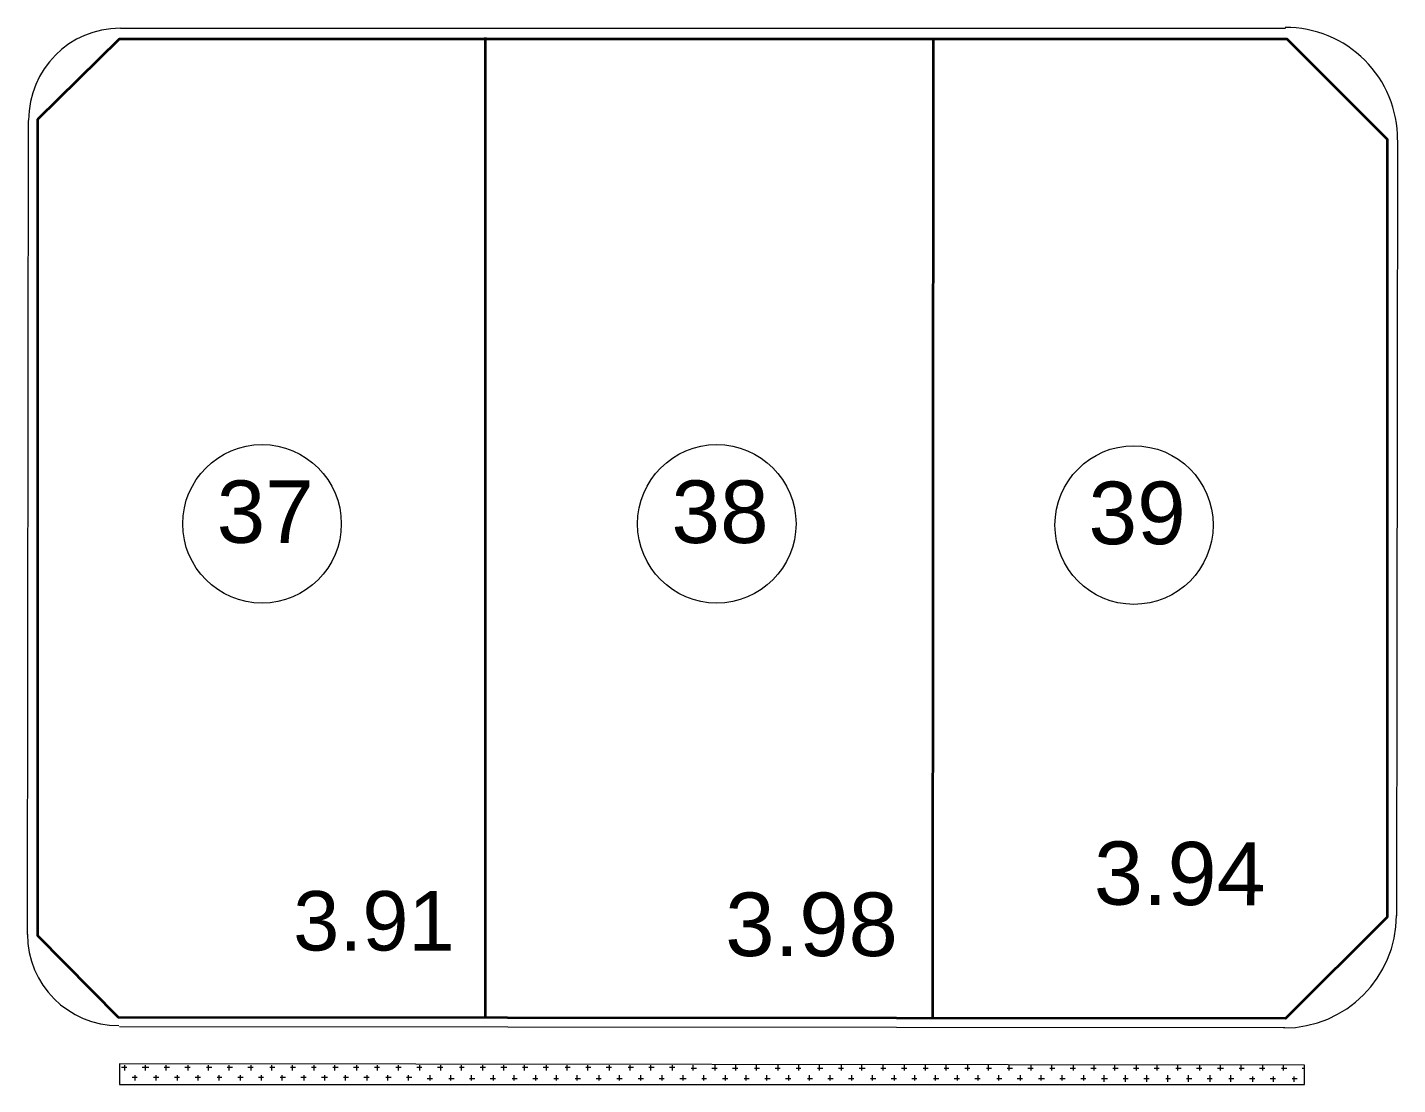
# Model space of a CAD drawing. Header units: millimetres. Extents: x -1787 to 4633, y 81 to 2259.
# Drawn here: x 2634.5 to 3046.4, y 1084.9 to 1402.7 of the extents above; entities that cross this region are included whole.
import ezdxf

# ---------------------------------------------------------------- set-up
doc = ezdxf.new("R2010")
doc.units = ezdxf.units.MM
doc.header["$MEASUREMENT"] = 0
doc.layers.get('0').update_dxf_attribs({"linetype": 'CONTINUOUS'})
doc.styles.add('Arial$001', font='arial.ttf', dxfattribs={"height": 2.232})

msp = doc.modelspace()

# ---------------------------------------------------------------- linework, layer by layer
at = {"color": 5, "linetype": 'Continuous', "lineweight": 20, "true_color": 0x000005}
for points in [[(2662.43468, 1402.4237), (3012.68772, 1402.4237), (3012.68772, 1402.4237)], [(2634.46308, 1130.00466), (2634.82793, 1374.69533), (2634.82793, 1374.69533)], [(3046.37526, 1368.73616), (3046.01041, 1135.59898), (3046.01041, 1135.59898)], [(3012.44449, 1101.91145), (2662.19144, 1102.27629), (2662.19144, 1102.27629)]]:
    msp.add_lwpolyline(points, dxfattribs=at)
at = {"color": 1, "linetype": 'Continuous', "lineweight": 35, "true_color": 0x000001}
msp.add_lwpolyline([(2637.62509, 1375.06018), (2662.19144, 1399.26169), (3013.05257, 1399.26169), (3043.21325, 1369.10101), (3043.21325, 1135.23413), (3012.68772, 1104.70861), (2661.8266, 1105.07345), (2637.62509, 1129.63981)], close=True, dxfattribs=at)
for points in [[(2772.13199, 1105.07345), (2772.13199, 1399.62654), (2772.13199, 1399.62654)], [(2906.63888, 1105.07345), (2906.88212, 1399.26169), (2906.88212, 1399.26169)]]:
    msp.add_lwpolyline(points, dxfattribs=at)
at = {"color": 5, "linetype": 'Continuous', "lineweight": 20, "true_color": 0x000005}
msp.add_lwpolyline([(3018.40366, 1090.72281), (2662.19144, 1091.08765), (2662.19144, 1084.88526), (3018.40366, 1084.88526)], close=True, dxfattribs=at)
at = {"color": 3, "linetype": 'Continuous', "lineweight": 15, "true_color": 0x000003}
for points in [[(2662.79952, 1090.11473), (2664.38053, 1090.11473), (2664.38053, 1090.11473)], [(2663.77245, 1089.1418), (2663.77245, 1090.72281), (2663.77245, 1090.72281)], [(2666.81284, 1086.10141), (2666.81284, 1087.68242), (2666.81284, 1087.68242)], [(2669.00192, 1090.11473), (2670.94777, 1090.11473), (2670.94777, 1090.11473)], [(2669.97485, 1089.1418), (2669.97485, 1090.72281), (2669.97485, 1090.72281)], [(2673.13685, 1086.10141), (2673.13685, 1087.68242), (2673.13685, 1087.68242)], [(2675.56917, 1090.11473), (2677.15017, 1090.11473), (2677.15017, 1090.11473)], [(2676.17724, 1089.1418), (2676.17724, 1090.72281), (2676.17724, 1090.72281)], [(2679.58248, 1086.10141), (2679.58248, 1087.68242), (2679.58248, 1087.68242)], [(2681.77156, 1090.11473), (2683.35257, 1090.11473), (2683.35257, 1090.11473)], [(2682.74449, 1089.1418), (2682.74449, 1090.72281), (2682.74449, 1090.72281)], [(2685.78488, 1086.10141), (2685.78488, 1087.68242), (2685.78488, 1087.68242)], [(2688.33881, 1090.11473), (2689.91981, 1090.11473), (2689.91981, 1090.11473)], [(2688.94689, 1089.1418), (2688.94689, 1090.72281), (2688.94689, 1090.72281)], [(2692.10889, 1086.10141), (2692.10889, 1087.68242), (2692.10889, 1087.68242)], [(2694.54121, 1090.11473), (2696.12221, 1090.11473), (2696.12221, 1090.11473)], [(2695.14928, 1089.1418), (2695.14928, 1090.72281), (2695.14928, 1090.72281)], [(2698.55452, 1086.10141), (2698.55452, 1087.68242), (2698.55452, 1087.68242)], [(2700.7436, 1090.11473), (2702.32461, 1090.11473), (2702.32461, 1090.11473)], [(2701.71653, 1089.1418), (2701.71653, 1090.72281), (2701.71653, 1090.72281)], [(2704.87854, 1086.10141), (2704.87854, 1087.68242), (2704.87854, 1087.68242)], [(2707.31085, 1090.11473), (2708.89185, 1090.11473), (2708.89185, 1090.11473)], [(2707.91893, 1089.1418), (2707.91893, 1090.72281), (2707.91893, 1090.72281)], [(2711.08093, 1086.10141), (2711.08093, 1087.68242), (2711.08093, 1087.68242)], [(2713.51325, 1090.11473), (2715.09425, 1090.11473), (2715.09425, 1090.11473)], [(2714.12132, 1089.1418), (2714.12132, 1090.72281), (2714.12132, 1090.72281)], [(2717.64818, 1086.10141), (2717.64818, 1087.68242), (2717.64818, 1087.68242)], [(2719.83726, 1090.11473), (2721.29665, 1090.11473), (2721.29665, 1090.11473)], [(2720.68857, 1089.1418), (2720.68857, 1090.72281), (2720.68857, 1090.72281)], [(2723.85058, 1086.10141), (2723.85058, 1087.68242), (2723.85058, 1087.68242)], [(2726.28289, 1090.11473), (2727.86389, 1090.11473), (2727.86389, 1090.11473)], [(2726.89097, 1089.1418), (2726.89097, 1090.72281), (2726.89097, 1090.72281)], [(2730.05297, 1086.10141), (2730.05297, 1087.68242), (2730.05297, 1087.68242)], [(2732.48529, 1090.11473), (2734.06629, 1090.11473), (2734.06629, 1090.11473)], [(2733.45821, 1089.1418), (2733.45821, 1090.72281), (2733.45821, 1090.72281)], [(2736.62022, 1086.10141), (2736.62022, 1087.68242), (2736.62022, 1087.68242)], [(2738.8093, 1090.11473), (2740.26869, 1090.11473), (2740.26869, 1090.11473)], [(2739.66061, 1089.1418), (2739.66061, 1090.72281), (2739.66061, 1090.72281)], [(2742.82262, 1086.10141), (2742.82262, 1087.68242), (2742.82262, 1087.68242)], [(2745.25493, 1090.11473), (2746.83593, 1090.11473), (2746.83593, 1090.11473)], [(2745.98462, 1089.1418), (2745.98462, 1090.72281), (2745.98462, 1090.72281)], [(2749.02501, 1086.10141), (2749.02501, 1087.68242), (2749.02501, 1087.68242)], [(2751.57894, 1090.11473), (2753.03833, 1090.11473), (2753.03833, 1090.11473)], [(2752.43025, 1089.1418), (2752.43025, 1090.72281), (2752.43025, 1090.72281)], [(2755.59226, 1086.10141), (2755.59226, 1087.68242), (2755.59226, 1087.68242)], [(2757.78134, 1090.11473), (2759.36234, 1090.11473), (2759.36234, 1090.11473)], [(2758.75426, 1089.1418), (2758.75426, 1090.72281), (2758.75426, 1090.72281)], [(2761.79466, 1086.10141), (2761.79466, 1087.68242), (2761.79466, 1087.68242)], [(2764.34858, 1090.11473), (2765.80797, 1090.11473), (2765.80797, 1090.11473)], [(2764.95666, 1089.1418), (2764.95666, 1090.72281), (2764.95666, 1090.72281)], [(2767.99705, 1086.10141), (2767.99705, 1087.68242), (2767.99705, 1087.68242)], [(2770.55098, 1090.11473), (2772.13199, 1090.11473), (2772.13199, 1090.11473)], [(2771.40229, 1089.1418), (2771.40229, 1090.72281), (2771.40229, 1090.72281)], [(2774.5643, 1086.10141), (2774.5643, 1087.68242), (2774.5643, 1087.68242)], [(2776.75338, 1090.11473), (2778.57761, 1090.11473), (2778.57761, 1090.11473)], [(2777.7263, 1089.1418), (2777.7263, 1090.72281), (2777.7263, 1090.72281)], [(2780.7667, 1086.10141), (2780.7667, 1087.68242), (2780.7667, 1087.68242)], [(2783.32062, 1090.11473), (2784.90163, 1090.11473), (2784.90163, 1090.11473)], [(2783.9287, 1089.1418), (2783.9287, 1090.72281), (2783.9287, 1090.72281)], [(2787.33394, 1086.10141), (2787.33394, 1087.68242), (2787.33394, 1087.68242)], [(2789.52302, 1090.11473), (2791.10403, 1090.11473), (2791.10403, 1090.11473)], [(2790.49595, 1089.1418), (2790.49595, 1090.72281), (2790.49595, 1090.72281)], [(2793.53634, 1086.10141), (2793.53634, 1087.68242), (2793.53634, 1087.68242)], [(2796.09027, 1090.11473), (2797.67127, 1090.11473), (2797.67127, 1090.11473)], [(2796.69834, 1089.1418), (2796.69834, 1090.72281), (2796.69834, 1090.72281)], [(2799.73874, 1086.10141), (2799.73874, 1087.68242), (2799.73874, 1087.68242)], [(2802.29266, 1090.11473), (2803.87367, 1090.11473), (2803.87367, 1090.11473)], [(2802.90074, 1089.1418), (2802.90074, 1090.72281), (2802.90074, 1090.72281)], [(2806.30598, 1086.10141), (2806.30598, 1087.68242), (2806.30598, 1087.68242)], [(2808.49506, 1090.11473), (2810.07607, 1090.11473), (2810.07607, 1090.11473)], [(2809.46799, 1089.1418), (2809.46799, 1090.72281), (2809.46799, 1090.72281)], [(2812.50838, 1086.10141), (2812.50838, 1087.68242), (2812.50838, 1087.68242)], [(2815.06231, 1090.11473), (2816.64331, 1090.11473), (2816.64331, 1090.11473)], [(2815.67038, 1089.1418), (2815.67038, 1090.72281), (2815.67038, 1090.72281)], [(2818.83239, 1086.10141), (2818.83239, 1087.68242), (2818.83239, 1087.68242)], [(2821.2647, 1090.11473), (2822.84571, 1090.11473), (2822.84571, 1090.11473)], [(2821.87278, 1089.1418), (2821.87278, 1090.72281), (2821.87278, 1090.72281)], [(2825.27802, 1086.10141), (2825.27802, 1087.68242), (2825.27802, 1087.68242)], [(2827.4671, 1090.11473), (2829.04811, 1090.11473), (2829.04811, 1090.11473)], [(2828.44003, 1089.1418), (2828.44003, 1090.72281), (2828.44003, 1090.72281)], [(2831.60203, 1086.10141), (2831.60203, 1087.68242), (2831.60203, 1087.68242)], [(2834.03435, 1089.8715), (2835.61535, 1089.8715), (2835.61535, 1089.8715)], [(2834.64242, 1089.1418), (2834.64242, 1090.72281), (2834.64242, 1090.72281)], [(2837.80443, 1086.10141), (2837.80443, 1087.68242), (2837.80443, 1087.68242)], [(2840.23674, 1089.8715), (2841.81775, 1089.8715), (2841.81775, 1089.8715)], [(2841.20967, 1089.1418), (2841.20967, 1090.72281), (2841.20967, 1090.72281)], [(2844.37168, 1086.10141), (2844.37168, 1087.68242), (2844.37168, 1087.68242)], [(2846.43914, 1089.8715), (2848.02015, 1089.8715), (2848.02015, 1089.8715)], [(2847.41207, 1089.1418), (2847.41207, 1090.72281), (2847.41207, 1090.72281)], [(2850.57407, 1086.10141), (2850.57407, 1087.68242), (2850.57407, 1087.68242)], [(2853.00639, 1089.8715), (2854.58739, 1089.8715), (2854.58739, 1089.8715)], [(2853.61447, 1089.1418), (2853.61447, 1090.72281), (2853.61447, 1090.72281)], [(2856.77647, 1086.10141), (2856.77647, 1087.68242), (2856.77647, 1087.68242)], [(2859.20878, 1089.8715), (2860.78979, 1089.8715), (2860.78979, 1089.8715)], [(2860.18171, 1089.1418), (2860.18171, 1090.72281), (2860.18171, 1090.72281)], [(2863.34372, 1086.10141), (2863.34372, 1087.68242), (2863.34372, 1087.68242)], [(2865.5328, 1089.8715), (2866.99219, 1089.8715), (2866.99219, 1089.8715)], [(2866.38411, 1089.1418), (2866.38411, 1090.72281), (2866.38411, 1090.72281)], [(2869.54611, 1086.10141), (2869.54611, 1087.68242), (2869.54611, 1087.68242)], [(2871.97843, 1089.8715), (2873.55943, 1089.8715), (2873.55943, 1089.8715)], [(2872.58651, 1089.1418), (2872.58651, 1090.72281), (2872.58651, 1090.72281)], [(2875.74851, 1086.10141), (2875.74851, 1087.68242), (2875.74851, 1087.68242)], [(2878.30244, 1089.8715), (2879.76183, 1089.8715), (2879.76183, 1089.8715)], [(2879.15375, 1089.1418), (2879.15375, 1090.72281), (2879.15375, 1090.72281)], [(2882.31576, 1086.10141), (2882.31576, 1087.68242), (2882.31576, 1087.68242)], [(2884.50484, 1089.8715), (2886.32907, 1089.8715), (2886.32907, 1089.8715)], [(2885.35615, 1089.1418), (2885.35615, 1090.72281), (2885.35615, 1090.72281)], [(2888.51815, 1086.10141), (2888.51815, 1087.68242), (2888.51815, 1087.68242)], [(2891.07208, 1089.8715), (2892.53147, 1089.8715), (2892.53147, 1089.8715)], [(2891.68016, 1089.1418), (2891.68016, 1090.72281), (2891.68016, 1090.72281)], [(2895.0854, 1086.10141), (2895.0854, 1087.68242), (2895.0854, 1087.68242)], [(2897.27448, 1089.8715), (2898.85548, 1089.8715), (2898.85548, 1089.8715)], [(2898.12579, 1089.1418), (2898.12579, 1090.72281), (2898.12579, 1090.72281)], [(2901.2878, 1086.10141), (2901.2878, 1087.68242), (2901.2878, 1087.68242)], [(2903.72011, 1089.8715), (2905.30111, 1089.8715), (2905.30111, 1089.8715)], [(2904.4498, 1089.1418), (2904.4498, 1090.72281), (2904.4498, 1090.72281)], [(2907.49019, 1086.10141), (2907.49019, 1087.68242), (2907.49019, 1087.68242)], [(2910.04412, 1089.8715), (2911.50351, 1089.8715), (2911.50351, 1089.8715)], [(2910.6522, 1089.1418), (2910.6522, 1090.72281), (2910.6522, 1090.72281)], [(2914.05744, 1086.10141), (2914.05744, 1087.68242), (2914.05744, 1087.68242)], [(2916.24652, 1089.8715), (2917.82752, 1089.8715), (2917.82752, 1089.8715)], [(2917.21945, 1089.1418), (2917.21945, 1090.72281), (2917.21945, 1090.72281)], [(2920.25984, 1086.10141), (2920.25984, 1087.68242), (2920.25984, 1087.68242)], [(2922.81377, 1089.8715), (2924.27315, 1089.8715), (2924.27315, 1089.8715)], [(2923.42184, 1089.1418), (2923.42184, 1090.72281), (2923.42184, 1090.72281)], [(2926.46223, 1086.10141), (2926.46223, 1087.68242), (2926.46223, 1087.68242)], [(2929.01616, 1089.8715), (2930.59717, 1089.8715), (2930.59717, 1089.8715)], [(2929.62424, 1089.1418), (2929.62424, 1090.72281), (2929.62424, 1090.72281)], [(2933.02948, 1086.10141), (2933.02948, 1087.68242), (2933.02948, 1087.68242)], [(2935.21856, 1089.8715), (2936.79956, 1089.8715), (2936.79956, 1089.8715)], [(2936.19149, 1089.1418), (2936.19149, 1090.72281), (2936.19149, 1090.72281)], [(2939.23188, 1086.10141), (2939.23188, 1087.68242), (2939.23188, 1087.68242)], [(2941.78581, 1089.8715), (2943.36681, 1089.8715), (2943.36681, 1089.8715)], [(2942.39388, 1089.1418), (2942.39388, 1090.72281), (2942.39388, 1090.72281)], [(2945.55589, 1086.10141), (2945.55589, 1087.68242), (2945.55589, 1087.68242)], [(2947.9882, 1089.8715), (2949.56921, 1089.8715), (2949.56921, 1089.8715)], [(2948.96113, 1089.1418), (2948.96113, 1090.72281), (2948.96113, 1090.72281)], [(2952.00152, 1086.10141), (2952.00152, 1087.68242), (2952.00152, 1087.68242)], [(2954.1906, 1089.8715), (2955.7716, 1089.8715), (2955.7716, 1089.8715)], [(2955.16353, 1089.1418), (2955.16353, 1090.72281), (2955.16353, 1090.72281)], [(2958.20392, 1085.73656), (2958.20392, 1087.68242), (2958.20392, 1087.68242)], [(2960.75785, 1089.8715), (2962.33885, 1089.8715), (2962.33885, 1089.8715)], [(2961.36592, 1089.1418), (2961.36592, 1090.72281), (2961.36592, 1090.72281)], [(2964.52793, 1085.73656), (2964.52793, 1087.68242), (2964.52793, 1087.68242)], [(2966.96024, 1089.8715), (2968.54125, 1089.8715), (2968.54125, 1089.8715)], [(2967.93317, 1089.1418), (2967.93317, 1090.72281), (2967.93317, 1090.72281)], [(2970.97356, 1085.73656), (2970.97356, 1087.68242), (2970.97356, 1087.68242)], [(2973.16264, 1089.8715), (2974.74364, 1089.8715), (2974.74364, 1089.8715)], [(2974.13557, 1089.1418), (2974.13557, 1090.72281), (2974.13557, 1090.72281)], [(2977.29757, 1085.73656), (2977.29757, 1087.68242), (2977.29757, 1087.68242)], [(2979.72989, 1089.8715), (2981.31089, 1089.8715), (2981.31089, 1089.8715)], [(2980.33796, 1089.1418), (2980.33796, 1090.72281), (2980.33796, 1090.72281)], [(2983.49997, 1085.73656), (2983.49997, 1087.68242), (2983.49997, 1087.68242)], [(2985.93228, 1089.8715), (2987.51329, 1089.8715), (2987.51329, 1089.8715)], [(2986.90521, 1089.1418), (2986.90521, 1090.72281), (2986.90521, 1090.72281)], [(2990.06722, 1085.73656), (2990.06722, 1087.68242), (2990.06722, 1087.68242)], [(2992.2563, 1089.8715), (2994.08053, 1089.8715), (2994.08053, 1089.8715)], [(2993.10761, 1089.1418), (2993.10761, 1090.72281), (2993.10761, 1090.72281)], [(2996.26961, 1085.73656), (2996.26961, 1087.68242), (2996.26961, 1087.68242)], [(2998.70193, 1089.8715), (3000.28293, 1089.8715), (3000.28293, 1089.8715)], [(2999.31, 1089.1418), (2999.31, 1090.72281), (2999.31, 1090.72281)], [(3004.90432, 1089.8715), (3006.48533, 1089.8715), (3006.48533, 1089.8715)], [(3005.87725, 1089.1418), (3005.87725, 1090.72281), (3005.87725, 1090.72281)], [(3011.47157, 1089.8715), (3013.05257, 1089.8715), (3013.05257, 1089.8715)], [(3012.07965, 1089.1418), (3012.07965, 1090.72281), (3012.07965, 1090.72281)], [(3017.67397, 1089.8715), (3018.40366, 1089.8715), (3018.40366, 1089.8715)], [(2665.96153, 1087.07434), (2667.42092, 1087.07434), (2667.42092, 1087.07434)], [(2672.40716, 1087.07434), (2673.98816, 1087.07434), (2673.98816, 1087.07434)], [(2678.73117, 1087.07434), (2680.19056, 1087.07434), (2680.19056, 1087.07434)], [(2684.93357, 1087.07434), (2686.51457, 1087.07434), (2686.51457, 1087.07434)], [(2691.50081, 1087.07434), (2692.9602, 1087.07434), (2692.9602, 1087.07434)], [(2697.70321, 1087.07434), (2699.28422, 1087.07434), (2699.28422, 1087.07434)], [(2703.90561, 1087.07434), (2705.48661, 1087.07434), (2705.48661, 1087.07434)], [(2710.47285, 1087.07434), (2712.05386, 1087.07434), (2712.05386, 1087.07434)], [(2716.67525, 1087.07434), (2718.25626, 1087.07434), (2718.25626, 1087.07434)], [(2722.87765, 1087.07434), (2724.70188, 1087.07434), (2724.70188, 1087.07434)], [(2729.44489, 1087.07434), (2731.0259, 1087.07434), (2731.0259, 1087.07434)], [(2735.64729, 1087.07434), (2737.2283, 1087.07434), (2737.2283, 1087.07434)], [(2742.21454, 1087.07434), (2743.79554, 1087.07434), (2743.79554, 1087.07434)], [(2748.41693, 1087.07434), (2749.99794, 1087.07434), (2749.99794, 1087.07434)], [(2754.61933, 1086.70949), (2756.20034, 1086.70949), (2756.20034, 1086.70949)], [(2761.18658, 1086.70949), (2762.76758, 1086.70949), (2762.76758, 1086.70949)], [(2767.38898, 1086.70949), (2768.96998, 1086.70949), (2768.96998, 1086.70949)], [(2773.59137, 1086.70949), (2775.17238, 1086.70949), (2775.17238, 1086.70949)], [(2780.15862, 1086.70949), (2781.73962, 1086.70949), (2781.73962, 1086.70949)], [(2786.36102, 1086.70949), (2787.94202, 1086.70949), (2787.94202, 1086.70949)], [(2792.68503, 1086.70949), (2794.14442, 1086.70949), (2794.14442, 1086.70949)], [(2799.13066, 1086.70949), (2800.71166, 1086.70949), (2800.71166, 1086.70949)], [(2805.45467, 1086.70949), (2806.91406, 1086.70949), (2806.91406, 1086.70949)], [(2811.65707, 1086.70949), (2813.23807, 1086.70949), (2813.23807, 1086.70949)], [(2818.1027, 1086.70949), (2819.6837, 1086.70949), (2819.6837, 1086.70949)], [(2824.42671, 1086.70949), (2825.8861, 1086.70949), (2825.8861, 1086.70949)], [(2830.62911, 1086.70949), (2832.45334, 1086.70949), (2832.45334, 1086.70949)], [(2837.19635, 1086.70949), (2838.65574, 1086.70949), (2838.65574, 1086.70949)], [(2843.39875, 1086.70949), (2844.97975, 1086.70949), (2844.97975, 1086.70949)], [(2849.966, 1086.70949), (2851.42538, 1086.70949), (2851.42538, 1086.70949)], [(2856.16839, 1086.70949), (2857.7494, 1086.70949), (2857.7494, 1086.70949)], [(2862.37079, 1086.70949), (2863.95179, 1086.70949), (2863.95179, 1086.70949)], [(2868.93804, 1086.70949), (2870.51904, 1086.70949), (2870.51904, 1086.70949)], [(2875.14043, 1086.70949), (2876.72144, 1086.70949), (2876.72144, 1086.70949)], [(2881.34283, 1086.70949), (2882.92383, 1086.70949), (2882.92383, 1086.70949)], [(2887.91008, 1086.70949), (2889.49108, 1086.70949), (2889.49108, 1086.70949)], [(2894.11247, 1086.70949), (2895.69348, 1086.70949), (2895.69348, 1086.70949)], [(2900.31487, 1086.70949), (2901.89587, 1086.70949), (2901.89587, 1086.70949)], [(2906.88212, 1086.70949), (2908.46312, 1086.70949), (2908.46312, 1086.70949)], [(2913.08451, 1086.70949), (2914.66552, 1086.70949), (2914.66552, 1086.70949)], [(2919.28691, 1086.70949), (2920.86791, 1086.70949), (2920.86791, 1086.70949)], [(2925.85416, 1086.70949), (2927.43516, 1086.70949), (2927.43516, 1086.70949)], [(2932.05655, 1086.70949), (2933.63756, 1086.70949), (2933.63756, 1086.70949)], [(2938.38057, 1086.70949), (2940.2048, 1086.70949), (2940.2048, 1086.70949)], [(2944.8262, 1086.70949), (2946.4072, 1086.70949), (2946.4072, 1086.70949)], [(2951.15021, 1086.70949), (2952.6096, 1086.70949), (2952.6096, 1086.70949)], [(2957.35261, 1086.70949), (2959.17684, 1086.70949), (2959.17684, 1086.70949)], [(2963.91985, 1086.70949), (2965.37924, 1086.70949), (2965.37924, 1086.70949)], [(2970.12225, 1086.70949), (2971.70325, 1086.70949), (2971.70325, 1086.70949)], [(2976.68949, 1086.70949), (2978.14888, 1086.70949), (2978.14888, 1086.70949)], [(2982.89189, 1086.70949), (2984.4729, 1086.70949), (2984.4729, 1086.70949)], [(2989.09429, 1086.70949), (2990.67529, 1086.70949), (2990.67529, 1086.70949)], [(2995.66153, 1086.70949), (2997.12092, 1086.70949), (2997.12092, 1086.70949)], [(3001.86393, 1086.70949), (3003.44494, 1086.70949), (3003.44494, 1086.70949)], [(3002.83686, 1085.73656), (3002.83686, 1087.31757), (3002.83686, 1087.31757)], [(3008.06633, 1086.70949), (3009.64733, 1086.70949), (3009.64733, 1086.70949)], [(3009.03926, 1085.73656), (3009.03926, 1087.31757), (3009.03926, 1087.31757)], [(3014.63357, 1086.70949), (3016.21458, 1086.70949), (3016.21458, 1086.70949)], [(3015.24165, 1085.73656), (3015.24165, 1087.31757), (3015.24165, 1087.31757)]]:
    msp.add_lwpolyline(points, dxfattribs=at)
at = {"color": 5, "linetype": 'Continuous', "lineweight": 20, "true_color": 0x000005}
for points in [[(2662.31306, 1402.4237), (2647.11111, 1402.4237), (2634.82793, 1390.0189), (2634.82793, 1374.81695)], [(3012.20126, 1101.91145), (3030.93007, 1101.91145), (3046.01041, 1117.1134), (3046.01041, 1135.72059)], [(2634.46308, 1130.12627), (2634.46308, 1114.92432), (2646.74626, 1102.64114), (2661.94821, 1102.64114)]]:
    msp.add_open_spline(points, degree=3, dxfattribs=at)
msp.add_open_spline([(3046.37526, 1368.85778), (3046.37526, 1377.85734), (3042.8484, 1386.49205), (3036.52439, 1392.81606), (3036.52439, 1392.81606), (3030.20038, 1399.14007), (3021.56567, 1402.66693), (3012.56611, 1402.66693)], degree=3, knots=[0, 0, 0, 0, 0.125, 0.125, 0.125, 0.125001, 1, 1, 1, 1], dxfattribs=at)
at = {"color": 7, "linetype": 'Continuous', "lineweight": 15, "true_color": 0x000007}
for points in [[(2705.00015, 1277.2812), (2691.86566, 1277.2812), (2681.16349, 1266.57902), (2681.16349, 1253.44453), (2681.16349, 1253.44453), (2681.16349, 1240.31005), (2691.86566, 1229.60787), (2705.00015, 1229.60787), (2705.00015, 1229.60787), (2718.13464, 1229.60787), (2728.83682, 1240.31005), (2728.83682, 1253.44453), (2728.83682, 1253.44453), (2728.83682, 1266.57902), (2718.13464, 1277.2812), (2705.00015, 1277.2812)], [(2841.69613, 1277.2812), (2828.56164, 1277.2812), (2817.85947, 1266.57902), (2817.85947, 1253.44453), (2817.85947, 1253.44453), (2817.85947, 1240.31005), (2828.56164, 1229.60787), (2841.69613, 1229.60787), (2841.69613, 1229.60787), (2854.83062, 1229.60787), (2865.5328, 1240.31005), (2865.5328, 1253.44453), (2865.5328, 1253.44453), (2865.5328, 1266.57902), (2854.83062, 1277.2812), (2841.69613, 1277.2812)], [(2967.08186, 1276.91635), (2953.94737, 1276.91635), (2943.36681, 1266.21418), (2943.36681, 1253.07969), (2943.36681, 1253.07969), (2943.36681, 1239.9452), (2953.94737, 1229.24302), (2967.08186, 1229.24302), (2967.08186, 1229.24302), (2980.33796, 1229.24302), (2990.91852, 1239.9452), (2990.91852, 1253.07969), (2990.91852, 1253.07969), (2990.91852, 1266.21418), (2980.33796, 1276.91635), (2967.08186, 1276.91635)]]:
    msp.add_open_spline(points, degree=3, knots=[0, 0, 0, 0, 0.0625, 0.0625, 0.0625, 0.062501, 0.125, 0.125, 0.125, 0.125001, 0.1875, 0.1875, 0.1875, 0.187501, 1, 1, 1, 1], dxfattribs=at)

# ---------------------------------------------------------------- texts
at = {"color": 7, "true_color": 0x000007, "style": 'Arial$001'}
for s, height, p in [('37', 18.757514, (2691.3792, 1247.72636)), ('38', 18.810736, (2828.07518, 1247.68045)), ('39', 18.810736, (2953.46091, 1247.31561)), ('3.91', 17.848515, (2714.36456, 1125.19205)), ('3.98', 19.08895, (2844.25006, 1123.51417))]:
    msp.add_text(s, height=height, dxfattribs=at).set_placement(p)
msp.add_text('3.94', height=18.993654, rotation=359.6705322, dxfattribs=at).set_placement((2955.04191, 1139.00422))

doc.saveas('drawing.dxf')
